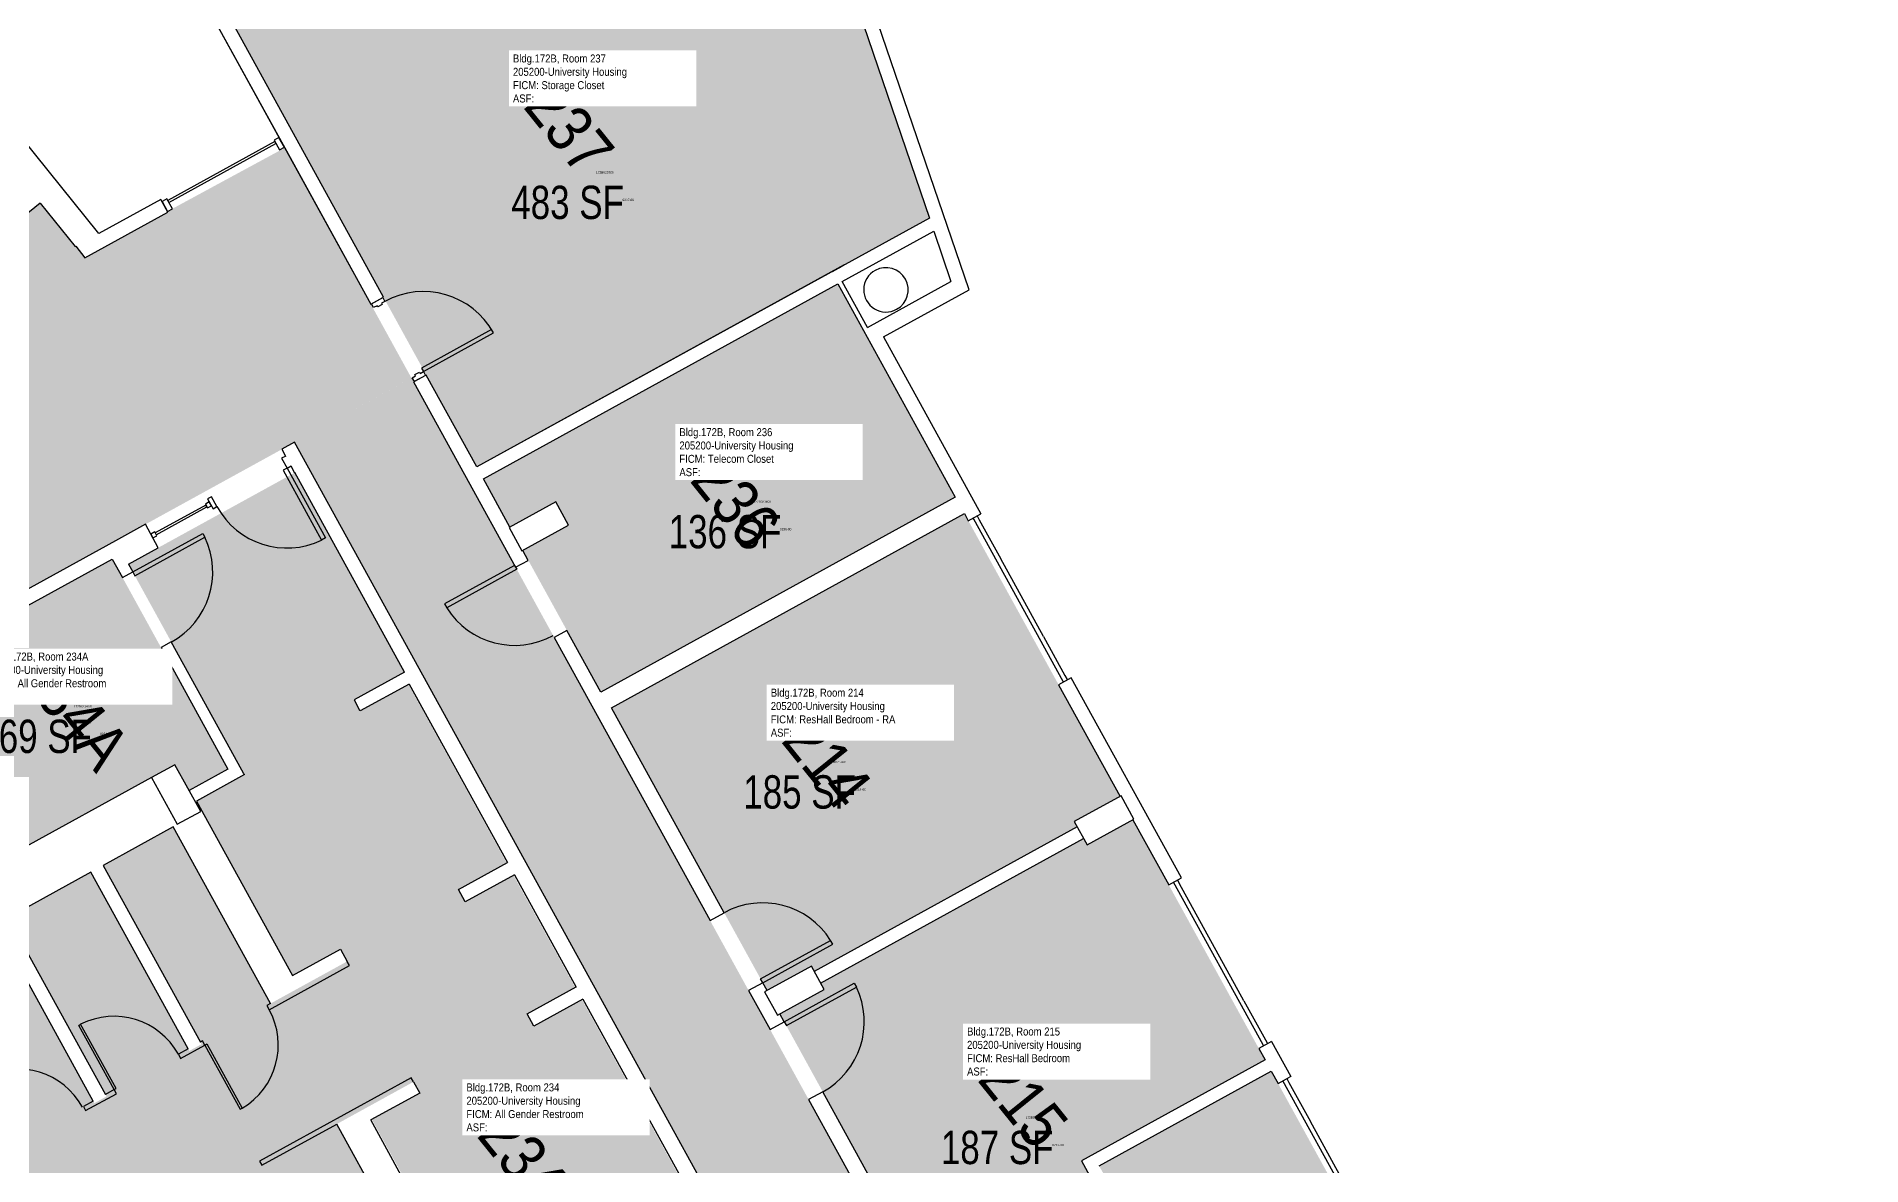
# Model space of a CAD drawing. Header units: inches. Extents: x 69233640 to 69235941, y 27660565 to 27663153.
# Drawn here: x 69234914 to 69235735, y 27661604 to 27662112 of the extents above; entities that cross this region are included whole.
import ezdxf
from ezdxf.enums import TextEntityAlignment as Align

# ---------------------------------------------------------------- set-up
doc = ezdxf.new("R2010")
doc.units = ezdxf.units.IN
doc.header["$LTSCALE"] = 100
doc.header["$MEASUREMENT"] = 0
for name, color, linetype in [('A-COLS', 5, 'CONTINUOUS'), ('A-DOOR', 2, 'CONTINUOUS'), ('A-GLAZ', 1, 'CONTINUOUS'), ('A-IDEN-RNUM', 7, 'CONTINUOUS'), ('A-IDEN-SNUM', 4, 'CONTINUOUS'), ('A-IDEN-VNUM', 4, 'CONTINUOUS'), ('A-WALL', 5, 'CONTINUOUS'), ('AREA-TEXT', 3, 'CONTINUOUS'), ('Rooms-Category-Color', 7, 'CONTINUOUS'), ('Rooms-College-Color', 7, 'CONTINUOUS'), ('Rooms-Department-Color', 7, 'CONTINUOUS'), ('Rooms-Division-Color', 7, 'CONTINUOUS'), ('Rooms-Information', 7, 'CONTINUOUS')]:
    doc.layers.add(name, color=color, linetype=linetype)
doc.styles.add('Arial', font='arial.ttf')
doc.styles.add('CP_AREA', font='arial.ttf', dxfattribs={"height": 15})
doc.styles.add('CP_ROOMSNUMBER', font='arial.ttf', dxfattribs={"height": 1})
doc.styles.add('CP_ROOMVNUMBER', font='arial.ttf', dxfattribs={"width": 0.85, "height": 0.075})

# ---------------------------------------------------------------- blocks, each defined once
blk = doc.blocks.new('08_Single-Flush - 08 Door_Single-Flush  3_-0_ x 7_-0_-3899613-LEVEL 2')
at = {"layer": 'A-DOOR'}
for p, q in [((16, 3.62), (16, 39.57)), ((18, 39.57), (16, 39.57)), ((18, 3.62), (18, 39.57)), ((18, 3.62), (16, 3.62))]:
    blk.add_line(p, q, dxfattribs=at)
at = {"layer": 'A-DOOR', "lineweight": 25}
blk.add_arc((18, 3.62), 36, 93.18474, 180, dxfattribs=at)
blk = doc.blocks.new('08_Single-Flush - 08 Door_Single-Flush  3_-0_ x 7_-0_-3899614-LEVEL 2')
at = {"layer": 'A-DOOR'}
for p, q in [((16, -3.62), (16, -39.57)), ((18, -3.62), (16, -3.62)), ((18, -3.62), (18, -39.57)), ((18, -39.57), (16, -39.57))]:
    blk.add_line(p, q, dxfattribs=at)
at = {"layer": 'A-DOOR', "lineweight": 25}
blk.add_arc((18, -3.62), 36, 180, 266.81526, dxfattribs=at)
blk = doc.blocks.new('08_Single-Flush - 08 Door_Single-Flush  3_-0_ x 7_-0_ - 45 MIN-2053442-LEVEL 2')
at = {"layer": 'A-DOOR'}
for p, q in [((16, 3.25), (16, 39.19)), ((18, 39.19), (16, 39.19)), ((18, 3.25), (18, 39.19)), ((18, 3.25), (16, 3.25))]:
    blk.add_line(p, q, dxfattribs=at)
at = {"layer": 'A-DOOR', "lineweight": 25}
blk.add_arc((18, 3.25), 36, 93.18474, 180, dxfattribs=at)
blk = doc.blocks.new('Panel Door2 - Panel Door_2_-9_ x 7_-8_-3133976-LEVEL 2')
at = {"layer": 'A-DOOR'}
for p, q in [((15.5, -1.06), (15.5, -34.05)), ((16.5, -1.06), (15.5, -1.06)), ((16.5, -1.06), (16.5, -34.05)), ((16.5, -34.05), (15.5, -34.05))]:
    blk.add_line(p, q, dxfattribs=at)
at = {"layer": 'A-DOOR', "lineweight": 25}
blk.add_arc((16.5, -1.06), 33, 180, 268.2635, dxfattribs=at)
blk = doc.blocks.new('08_Single-Flush - 08 Door_Single-Flush  3_-0_ x 7_-0_ - NO RATING-2496992-LEVEL 2')
at = {"layer": 'A-DOOR'}
for p, q in [((16, -2.62), (16, -38.57)), ((18, -2.62), (16, -2.62)), ((18, -2.62), (18, -38.57)), ((18, -38.57), (16, -38.57))]:
    blk.add_line(p, q, dxfattribs=at)
at = {"layer": 'A-DOOR', "lineweight": 25}
blk.add_arc((18, -2.62), 36, 180, 266.81526, dxfattribs=at)
blk = doc.blocks.new('Panel Door2 - Panel Door_2_-9_ x 7_-8_-3133977-LEVEL 2')
at = {"layer": 'A-DOOR'}
for p, q in [((15.5, 1.06), (15.5, 34.05)), ((16.5, 34.05), (15.5, 34.05)), ((16.5, 1.06), (16.5, 34.05)), ((16.5, 1.06), (15.5, 1.06))]:
    blk.add_line(p, q, dxfattribs=at)
at = {"layer": 'A-DOOR', "lineweight": 25}
blk.add_arc((16.5, 1.06), 33, 91.7365, 180, dxfattribs=at)
blk = doc.blocks.new('08_Single-Flush - 08 Door_Single-Flush  3_-0_ x 7_-0_-2482383-LEVEL 2')
at = {"layer": 'A-DOOR'}
for p, q in [((16, -2.5), (16, -38.44)), ((18, -2.5), (16, -2.5)), ((18, -2.5), (18, -38.44)), ((18, -38.44), (16, -38.44))]:
    blk.add_line(p, q, dxfattribs=at)
at = {"layer": 'A-DOOR', "lineweight": 25}
blk.add_arc((18, -2.5), 36, 180, 266.81526, dxfattribs=at)

msp = doc.modelspace()

# ---------------------------------------------------------------- hatches: boundary and pattern name
at = {"layer": 'Rooms-Category-Color', "true_color": 0x728ef3}
for points in [[(69234989.6, 27662161.72), (69234981.27, 27662157.14), (69234992.79, 27662136.2), (69235013.38, 27662147.53), (69235019.17, 27662137.02), (69234998.58, 27662125.69), (69235030.19, 27662068.25), (69235063.97, 27662006.85), (69235069.2, 27661997.34), (69235088.75, 27661961.8), (69235112.48, 27661918.68), (69235315.99, 27662030.66), (69235228.23, 27662288.14), (69235219.24, 27662285.08), (69235218.38, 27662287.6), (69234988.96, 27662162.81)], [(69235243, 27661683.04), (69235262.93, 27661694), (69235264.25, 27661691.59), (69235382.53, 27661756.67), (69235381.2, 27661759.08), (69235401.79, 27661770.41), (69235331.77, 27661897.67), (69235172.97, 27661810.29)], [(69235407.57, 27661759.89), (69235386.99, 27661748.57), (69235385.36, 27661751.53), (69235267.08, 27661686.45), (69235268.71, 27661683.49), (69235248.78, 27661672.52), (69235330.87, 27661523.33), (69235407.09, 27661565.27), (69235384.42, 27661606.48), (69235466.99, 27661651.91)], [(69235393.88, 27661408.81), (69235552.67, 27661496.18), (69235469.82, 27661646.76), (69235392.4, 27661604.16), (69235415.07, 27661562.96), (69235333.7, 27661518.19)]]:
    msp.add_hatch(color=171, dxfattribs=at).paths.add_polyline_path(points)
at = {"layer": 'Rooms-Category-Color', "true_color": 0xadadad}
for points in [[(69234693.71, 27661743.87), (69234726.86, 27661681.01), (69234781.13, 27661710.92), (69234746.63, 27661773.59), (69234852.24, 27661831.7), (69234855.42, 27661833.45), (69234855.47, 27661833.48), (69234947.66, 27661884.2), (69234947.66, 27661884.2), (69235027.65, 27661928.21), (69235027.66, 27661928.19), (69235028.21, 27661928.49), (69235083.06, 27661958.67), (69235060.89, 27661998.96), (69235026.06, 27662062.27), (69234973.3, 27662033.67), (69234973.48, 27662033.34), (69234936.19, 27662012.82), (69234916, 27662037.41), (69234776.25, 27661924.96), (69234773.43, 27661922.69), (69234765.9, 27661932.04), (69234765.87, 27661932.09), (69234755.18, 27661945.36), (69234708.44, 27661907.75), (69234703.37, 27661903.68), (69234655.16, 27661963.59), (69234625.16, 27661939.45), (69234661.04, 27661894.86), (69234506.77, 27661770.73), (69234470.89, 27661815.32), (69234461.55, 27661807.8), (69234447.51, 27661825.24), (69234401.57, 27661799.97), (69234493.16, 27661633.52)], [(69235274.88, 27662001.05), (69235115.43, 27661913.32), (69235127.36, 27661891.63), (69235147.95, 27661902.96), (69235153.74, 27661892.45), (69235133.15, 27661881.12), (69235168.22, 27661817.38), (69235327.67, 27661905.11)], [(69235683.3, 27660744.7), (69235735.28, 27660773.3), (69235692.05, 27660851.87), (69235616.61, 27660988.98), (69235541.16, 27661126.1), (69235476.82, 27661243.04), (69235390.42, 27661400.06), (69235325.93, 27661517.27), (69235239.39, 27661674.56), (69235164.57, 27661810.52), (69235108.26, 27661912.87), (69235083.06, 27661958.67), (69235030.51, 27661929.75), (69235085.63, 27661829.58), (69235088.19, 27661824.93), (69235088.19, 27661824.93), (69235215.57, 27661593.42), (69235215.57, 27661593.42), (69235221.75, 27661582.19), (69235254.95, 27661521.84), (69235258.36, 27661515.65), (69235258.36, 27661515.65), (69235300.42, 27661439.21), (69235336.3, 27661373.99), (69235338.38, 27661370.22), (69235338.36, 27661370.21), (69235413.18, 27661234.24), (69235488.89, 27661096.63), (69235639.63, 27660822.67), (69235642.54, 27660817.38), (69235670.48, 27660766.61), (69235670.5, 27660766.63), (69235674.78, 27660758.83), (69235682.73, 27660744.38)], [(69235028.27, 27661436.78), (69235027.78, 27661436.51), (69235027.78, 27661436.5), (69235028.22, 27661436.74), (69235053.11, 27661391.51), (69235045.88, 27661387.54), (69235020.03, 27661434.52), (69235020.08, 27661434.55), (69235001.76, 27661467.85), (69234965.84, 27661448.08), (69234985.12, 27661413.04), (69234985.07, 27661413.01), (69235009.45, 27661368.7), (69234987.89, 27661356.84), (69235017.21, 27661303.57), (69235017.21, 27661303.57), (69235058.75, 27661228.07), (69235147.56, 27661276.94), (69235115.74, 27661334.77), (69235084.25, 27661317.44), (69235095.82, 27661296.41), (69235090.35, 27661293.4), (69235069.57, 27661331.17), (69235113.76, 27661355.48), (69235135.5, 27661315.96), (69235136.47, 27661314.21), (69235154.79, 27661280.92), (69235190.27, 27661300.44), (69235170.96, 27661335.53), (69235170.96, 27661335.53), (69235148.73, 27661375.93), (69235155.96, 27661379.91), (69235180.88, 27661334.63), (69235180.93, 27661334.66), (69235200.21, 27661299.61), (69235235.69, 27661319.13), (69235216.41, 27661354.18), (69235216.36, 27661354.15), (69235191.95, 27661398.5), (69235211.94, 27661409.5), (69235211.7, 27661409.94), (69235226.32, 27661417.98), (69235232.77, 27661406.27), (69235292.52, 27661439.15), (69235252.52, 27661511.87), (69235230.2, 27661499.59), (69235226.58, 27661506.16), (69235244.47, 27661516), (69235211.2, 27661576.46), (69235210.77, 27661576.22), (69235207.39, 27661582.36), (69235189.94, 27661572.76), (69235186.93, 27661578.23), (69235208.59, 27661590.15), (69235159.73, 27661678.96), (69235138.11, 27661667.06), (69235135.1, 27661672.54), (69235156.72, 27661684.43), (69235128.93, 27661734.92), (69235107.49, 27661723.12), (69235104.72, 27661728.16), (69235104.5, 27661728.04), (69235104.48, 27661728.59), (69235125.92, 27661740.39), (69235081.69, 27661820.78), (69235060.03, 27661808.86), (69235057.2, 27661813.87), (69235057.26, 27661813.9), (69235079.96, 27661826.39), (69235030.58, 27661916.13), (69234955.74, 27661874.95), (69235007.89, 27661780.18), (69234986.37, 27661768.34), (69235029.58, 27661689.81), (69235051.15, 27661701.68), (69235054.17, 27661696.21), (69235019.64, 27661677.21), (69235018.37, 27661679.51), (69234975.89, 27661756.72), (69234944.35, 27661739.36), (69234988.61, 27661658.92), (69234983.13, 27661655.91), (69234938.87, 27661736.35), (69234901.64, 27661715.86), (69234945.9, 27661635.42), (69234940.42, 27661632.41), (69234896.16, 27661712.85), (69234858.92, 27661692.36), (69234903.19, 27661611.92), (69234897.71, 27661608.91), (69234853.45, 27661689.35), (69234816.21, 27661668.86), (69234860.47, 27661588.42), (69234860.47, 27661588.42), (69234889.28, 27661536.07), (69234889.28, 27661536.07), (69234933.63, 27661455.46), (69234970.87, 27661475.95), (69234926.51, 27661556.56), (69234931.99, 27661559.57), (69234976.34, 27661478.96), (69235013.58, 27661499.45), (69234969.23, 27661580.06), (69234974.7, 27661583.07), (69235019.05, 27661502.47), (69235093.28, 27661543.31), (69235050.71, 27661620.68), (69235049.44, 27661622.98), (69235083.99, 27661642), (69235086.77, 27661636.96), (69235065.19, 27661625.09), (69235111.56, 27661540.81), (69235112.45, 27661539.19), (69235113.85, 27661536.65), (69235135.37, 27661548.5), (69235182.56, 27661462.74), (69235175.33, 27661458.76), (69235150.44, 27661503.99), (69235150.5, 27661504.02), (69235131.21, 27661539.07), (69235095.29, 27661519.31), (69235114.57, 27661484.26), (69235114.52, 27661484.23), (69235139.41, 27661439), (69235132.18, 27661435.02), (69235106.32, 27661482.01), (69235106.38, 27661482.04), (69235088.06, 27661515.33), (69235052.14, 27661495.56), (69235071.43, 27661460.5), (69235071.38, 27661460.47), (69235096.26, 27661415.26), (69235089.03, 27661411.28), (69235064.14, 27661456.52), (69235064.19, 27661456.55), (69235044.91, 27661491.59), (69235008.99, 27661471.82)], [(69234966.29, 27661778.97), (69234976.67, 27661784.68), (69234983.05, 27661773.07), (69235000.52, 27661782.68), (69234948.49, 27661877.24), (69234858.55, 27661827.75), (69234861.62, 27661822.17), (69234904.19, 27661744.8), (69234966.15, 27661778.9), (69234966.29, 27661778.97)]]:
    msp.add_hatch(color=253, dxfattribs=at).paths.add_polyline_path(points)
at = {"layer": 'Rooms-College-Color', "true_color": 0xadadad}
for points in [[(69234989.6, 27662161.72), (69234981.27, 27662157.14), (69234992.79, 27662136.2), (69235013.38, 27662147.53), (69235019.17, 27662137.02), (69234998.58, 27662125.69), (69235030.19, 27662068.25), (69235063.97, 27662006.85), (69235069.2, 27661997.34), (69235088.75, 27661961.8), (69235112.48, 27661918.68), (69235315.99, 27662030.66), (69235228.23, 27662288.14), (69235219.24, 27662285.08), (69235218.38, 27662287.6), (69234988.96, 27662162.81)], [(69234693.71, 27661743.87), (69234726.86, 27661681.01), (69234781.13, 27661710.92), (69234746.63, 27661773.59), (69234852.24, 27661831.7), (69234855.42, 27661833.45), (69234855.47, 27661833.48), (69234947.66, 27661884.2), (69234947.66, 27661884.2), (69235027.65, 27661928.21), (69235027.66, 27661928.19), (69235028.21, 27661928.49), (69235083.06, 27661958.67), (69235060.89, 27661998.96), (69235026.06, 27662062.27), (69234973.3, 27662033.67), (69234973.48, 27662033.34), (69234936.19, 27662012.82), (69234916, 27662037.41), (69234776.25, 27661924.96), (69234773.43, 27661922.69), (69234765.9, 27661932.04), (69234765.87, 27661932.09), (69234755.18, 27661945.36), (69234708.44, 27661907.75), (69234703.37, 27661903.68), (69234655.16, 27661963.59), (69234625.16, 27661939.45), (69234661.04, 27661894.86), (69234506.77, 27661770.73), (69234470.89, 27661815.32), (69234461.55, 27661807.8), (69234447.51, 27661825.24), (69234401.57, 27661799.97), (69234493.16, 27661633.52)], [(69235274.88, 27662001.05), (69235115.43, 27661913.32), (69235127.36, 27661891.63), (69235147.95, 27661902.96), (69235153.74, 27661892.45), (69235133.15, 27661881.12), (69235168.22, 27661817.38), (69235327.67, 27661905.11)], [(69235683.3, 27660744.7), (69235735.28, 27660773.3), (69235692.05, 27660851.87), (69235616.61, 27660988.98), (69235541.16, 27661126.1), (69235476.82, 27661243.04), (69235390.42, 27661400.06), (69235325.93, 27661517.27), (69235239.39, 27661674.56), (69235164.57, 27661810.52), (69235108.26, 27661912.87), (69235083.06, 27661958.67), (69235030.51, 27661929.75), (69235085.63, 27661829.58), (69235088.19, 27661824.93), (69235088.19, 27661824.93), (69235215.57, 27661593.42), (69235215.57, 27661593.42), (69235221.75, 27661582.19), (69235254.95, 27661521.84), (69235258.36, 27661515.65), (69235258.36, 27661515.65), (69235300.42, 27661439.21), (69235336.3, 27661373.99), (69235338.38, 27661370.22), (69235338.36, 27661370.21), (69235413.18, 27661234.24), (69235488.89, 27661096.63), (69235639.63, 27660822.67), (69235642.54, 27660817.38), (69235670.48, 27660766.61), (69235670.5, 27660766.63), (69235674.78, 27660758.83), (69235682.73, 27660744.38)], [(69235028.27, 27661436.78), (69235027.78, 27661436.51), (69235027.78, 27661436.5), (69235028.22, 27661436.74), (69235053.11, 27661391.51), (69235045.88, 27661387.54), (69235020.03, 27661434.52), (69235020.08, 27661434.55), (69235001.76, 27661467.85), (69234965.84, 27661448.08), (69234985.12, 27661413.04), (69234985.07, 27661413.01), (69235009.45, 27661368.7), (69234987.89, 27661356.84), (69235017.21, 27661303.57), (69235017.21, 27661303.57), (69235058.75, 27661228.07), (69235147.56, 27661276.94), (69235115.74, 27661334.77), (69235084.25, 27661317.44), (69235095.82, 27661296.41), (69235090.35, 27661293.4), (69235069.57, 27661331.17), (69235113.76, 27661355.48), (69235135.5, 27661315.96), (69235136.47, 27661314.21), (69235154.79, 27661280.92), (69235190.27, 27661300.44), (69235170.96, 27661335.53), (69235170.96, 27661335.53), (69235148.73, 27661375.93), (69235155.96, 27661379.91), (69235180.88, 27661334.63), (69235180.93, 27661334.66), (69235200.21, 27661299.61), (69235235.69, 27661319.13), (69235216.41, 27661354.18), (69235216.36, 27661354.15), (69235191.95, 27661398.5), (69235211.94, 27661409.5), (69235211.7, 27661409.94), (69235226.32, 27661417.98), (69235232.77, 27661406.27), (69235292.52, 27661439.15), (69235252.52, 27661511.87), (69235230.2, 27661499.59), (69235226.58, 27661506.16), (69235244.47, 27661516), (69235211.2, 27661576.46), (69235210.77, 27661576.22), (69235207.39, 27661582.36), (69235189.94, 27661572.76), (69235186.93, 27661578.23), (69235208.59, 27661590.15), (69235159.73, 27661678.96), (69235138.11, 27661667.06), (69235135.1, 27661672.54), (69235156.72, 27661684.43), (69235128.93, 27661734.92), (69235107.49, 27661723.12), (69235104.72, 27661728.16), (69235104.5, 27661728.04), (69235104.48, 27661728.59), (69235125.92, 27661740.39), (69235081.69, 27661820.78), (69235060.03, 27661808.86), (69235057.2, 27661813.87), (69235057.26, 27661813.9), (69235079.96, 27661826.39), (69235030.58, 27661916.13), (69234955.74, 27661874.95), (69235007.89, 27661780.18), (69234986.37, 27661768.34), (69235029.58, 27661689.81), (69235051.15, 27661701.68), (69235054.17, 27661696.21), (69235019.64, 27661677.21), (69235018.37, 27661679.51), (69234975.89, 27661756.72), (69234944.35, 27661739.36), (69234988.61, 27661658.92), (69234983.13, 27661655.91), (69234938.87, 27661736.35), (69234901.64, 27661715.86), (69234945.9, 27661635.42), (69234940.42, 27661632.41), (69234896.16, 27661712.85), (69234858.92, 27661692.36), (69234903.19, 27661611.92), (69234897.71, 27661608.91), (69234853.45, 27661689.35), (69234816.21, 27661668.86), (69234860.47, 27661588.42), (69234860.47, 27661588.42), (69234889.28, 27661536.07), (69234889.28, 27661536.07), (69234933.63, 27661455.46), (69234970.87, 27661475.95), (69234926.51, 27661556.56), (69234931.99, 27661559.57), (69234976.34, 27661478.96), (69235013.58, 27661499.45), (69234969.23, 27661580.06), (69234974.7, 27661583.07), (69235019.05, 27661502.47), (69235093.28, 27661543.31), (69235050.71, 27661620.68), (69235049.44, 27661622.98), (69235083.99, 27661642), (69235086.77, 27661636.96), (69235065.19, 27661625.09), (69235111.56, 27661540.81), (69235112.45, 27661539.19), (69235113.85, 27661536.65), (69235135.37, 27661548.5), (69235182.56, 27661462.74), (69235175.33, 27661458.76), (69235150.44, 27661503.99), (69235150.5, 27661504.02), (69235131.21, 27661539.07), (69235095.29, 27661519.31), (69235114.57, 27661484.26), (69235114.52, 27661484.23), (69235139.41, 27661439), (69235132.18, 27661435.02), (69235106.32, 27661482.01), (69235106.38, 27661482.04), (69235088.06, 27661515.33), (69235052.14, 27661495.56), (69235071.43, 27661460.5), (69235071.38, 27661460.47), (69235096.26, 27661415.26), (69235089.03, 27661411.28), (69235064.14, 27661456.52), (69235064.19, 27661456.55), (69235044.91, 27661491.59), (69235008.99, 27661471.82)], [(69235243, 27661683.04), (69235262.93, 27661694), (69235264.25, 27661691.59), (69235382.53, 27661756.67), (69235381.2, 27661759.08), (69235401.79, 27661770.41), (69235331.77, 27661897.67), (69235172.97, 27661810.29)], [(69234966.29, 27661778.97), (69234976.67, 27661784.68), (69234983.05, 27661773.07), (69235000.52, 27661782.68), (69234948.49, 27661877.24), (69234858.55, 27661827.75), (69234861.62, 27661822.17), (69234904.19, 27661744.8), (69234966.15, 27661778.9), (69234966.29, 27661778.97)], [(69235407.57, 27661759.89), (69235386.99, 27661748.57), (69235385.36, 27661751.53), (69235267.08, 27661686.45), (69235268.71, 27661683.49), (69235248.78, 27661672.52), (69235330.87, 27661523.33), (69235407.09, 27661565.27), (69235384.42, 27661606.48), (69235466.99, 27661651.91)], [(69235393.88, 27661408.81), (69235552.67, 27661496.18), (69235469.82, 27661646.76), (69235392.4, 27661604.16), (69235415.07, 27661562.96), (69235333.7, 27661518.19)]]:
    msp.add_hatch(color=253, dxfattribs=at).paths.add_polyline_path(points)
at = {"layer": 'Rooms-Department-Color', "true_color": 0x604aed}
for points in [[(69234989.6, 27662161.72), (69234981.27, 27662157.14), (69234992.79, 27662136.2), (69235013.38, 27662147.53), (69235019.17, 27662137.02), (69234998.58, 27662125.69), (69235030.19, 27662068.25), (69235063.97, 27662006.85), (69235069.2, 27661997.34), (69235088.75, 27661961.8), (69235112.48, 27661918.68), (69235315.99, 27662030.66), (69235228.23, 27662288.14), (69235219.24, 27662285.08), (69235218.38, 27662287.6), (69234988.96, 27662162.81)], [(69235243, 27661683.04), (69235262.93, 27661694), (69235264.25, 27661691.59), (69235382.53, 27661756.67), (69235381.2, 27661759.08), (69235401.79, 27661770.41), (69235331.77, 27661897.67), (69235172.97, 27661810.29)], [(69235407.57, 27661759.89), (69235386.99, 27661748.57), (69235385.36, 27661751.53), (69235267.08, 27661686.45), (69235268.71, 27661683.49), (69235248.78, 27661672.52), (69235330.87, 27661523.33), (69235407.09, 27661565.27), (69235384.42, 27661606.48), (69235466.99, 27661651.91)], [(69235393.88, 27661408.81), (69235552.67, 27661496.18), (69235469.82, 27661646.76), (69235392.4, 27661604.16), (69235415.07, 27661562.96), (69235333.7, 27661518.19)]]:
    msp.add_hatch(color=173, dxfattribs=at).paths.add_polyline_path(points)
at = {"layer": 'Rooms-Department-Color', "true_color": 0xacacac}
for points in [[(69234693.71, 27661743.87), (69234726.86, 27661681.01), (69234781.13, 27661710.92), (69234746.63, 27661773.59), (69234852.24, 27661831.7), (69234855.42, 27661833.45), (69234855.47, 27661833.48), (69234947.66, 27661884.2), (69234947.66, 27661884.2), (69235027.65, 27661928.21), (69235027.66, 27661928.19), (69235028.21, 27661928.49), (69235083.06, 27661958.67), (69235060.89, 27661998.96), (69235026.06, 27662062.27), (69234973.3, 27662033.67), (69234973.48, 27662033.34), (69234936.19, 27662012.82), (69234916, 27662037.41), (69234776.25, 27661924.96), (69234773.43, 27661922.69), (69234765.9, 27661932.04), (69234765.87, 27661932.09), (69234755.18, 27661945.36), (69234708.44, 27661907.75), (69234703.37, 27661903.68), (69234655.16, 27661963.59), (69234625.16, 27661939.45), (69234661.04, 27661894.86), (69234506.77, 27661770.73), (69234470.89, 27661815.32), (69234461.55, 27661807.8), (69234447.51, 27661825.24), (69234401.57, 27661799.97), (69234493.16, 27661633.52)], [(69235274.88, 27662001.05), (69235115.43, 27661913.32), (69235127.36, 27661891.63), (69235147.95, 27661902.96), (69235153.74, 27661892.45), (69235133.15, 27661881.12), (69235168.22, 27661817.38), (69235327.67, 27661905.11)], [(69235683.3, 27660744.7), (69235735.28, 27660773.3), (69235692.05, 27660851.87), (69235616.61, 27660988.98), (69235541.16, 27661126.1), (69235476.82, 27661243.04), (69235390.42, 27661400.06), (69235325.93, 27661517.27), (69235239.39, 27661674.56), (69235164.57, 27661810.52), (69235108.26, 27661912.87), (69235083.06, 27661958.67), (69235030.51, 27661929.75), (69235085.63, 27661829.58), (69235088.19, 27661824.93), (69235088.19, 27661824.93), (69235215.57, 27661593.42), (69235215.57, 27661593.42), (69235221.75, 27661582.19), (69235254.95, 27661521.84), (69235258.36, 27661515.65), (69235258.36, 27661515.65), (69235300.42, 27661439.21), (69235336.3, 27661373.99), (69235338.38, 27661370.22), (69235338.36, 27661370.21), (69235413.18, 27661234.24), (69235488.89, 27661096.63), (69235639.63, 27660822.67), (69235642.54, 27660817.38), (69235670.48, 27660766.61), (69235670.5, 27660766.63), (69235674.78, 27660758.83), (69235682.73, 27660744.38)], [(69235028.27, 27661436.78), (69235027.78, 27661436.51), (69235027.78, 27661436.5), (69235028.22, 27661436.74), (69235053.11, 27661391.51), (69235045.88, 27661387.54), (69235020.03, 27661434.52), (69235020.08, 27661434.55), (69235001.76, 27661467.85), (69234965.84, 27661448.08), (69234985.12, 27661413.04), (69234985.07, 27661413.01), (69235009.45, 27661368.7), (69234987.89, 27661356.84), (69235017.21, 27661303.57), (69235017.21, 27661303.57), (69235058.75, 27661228.07), (69235147.56, 27661276.94), (69235115.74, 27661334.77), (69235084.25, 27661317.44), (69235095.82, 27661296.41), (69235090.35, 27661293.4), (69235069.57, 27661331.17), (69235113.76, 27661355.48), (69235135.5, 27661315.96), (69235136.47, 27661314.21), (69235154.79, 27661280.92), (69235190.27, 27661300.44), (69235170.96, 27661335.53), (69235170.96, 27661335.53), (69235148.73, 27661375.93), (69235155.96, 27661379.91), (69235180.88, 27661334.63), (69235180.93, 27661334.66), (69235200.21, 27661299.61), (69235235.69, 27661319.13), (69235216.41, 27661354.18), (69235216.36, 27661354.15), (69235191.95, 27661398.5), (69235211.94, 27661409.5), (69235211.7, 27661409.94), (69235226.32, 27661417.98), (69235232.77, 27661406.27), (69235292.52, 27661439.15), (69235252.52, 27661511.87), (69235230.2, 27661499.59), (69235226.58, 27661506.16), (69235244.47, 27661516), (69235211.2, 27661576.46), (69235210.77, 27661576.22), (69235207.39, 27661582.36), (69235189.94, 27661572.76), (69235186.93, 27661578.23), (69235208.59, 27661590.15), (69235159.73, 27661678.96), (69235138.11, 27661667.06), (69235135.1, 27661672.54), (69235156.72, 27661684.43), (69235128.93, 27661734.92), (69235107.49, 27661723.12), (69235104.72, 27661728.16), (69235104.5, 27661728.04), (69235104.48, 27661728.59), (69235125.92, 27661740.39), (69235081.69, 27661820.78), (69235060.03, 27661808.86), (69235057.2, 27661813.87), (69235057.26, 27661813.9), (69235079.96, 27661826.39), (69235030.58, 27661916.13), (69234955.74, 27661874.95), (69235007.89, 27661780.18), (69234986.37, 27661768.34), (69235029.58, 27661689.81), (69235051.15, 27661701.68), (69235054.17, 27661696.21), (69235019.64, 27661677.21), (69235018.37, 27661679.51), (69234975.89, 27661756.72), (69234944.35, 27661739.36), (69234988.61, 27661658.92), (69234983.13, 27661655.91), (69234938.87, 27661736.35), (69234901.64, 27661715.86), (69234945.9, 27661635.42), (69234940.42, 27661632.41), (69234896.16, 27661712.85), (69234858.92, 27661692.36), (69234903.19, 27661611.92), (69234897.71, 27661608.91), (69234853.45, 27661689.35), (69234816.21, 27661668.86), (69234860.47, 27661588.42), (69234860.47, 27661588.42), (69234889.28, 27661536.07), (69234889.28, 27661536.07), (69234933.63, 27661455.46), (69234970.87, 27661475.95), (69234926.51, 27661556.56), (69234931.99, 27661559.57), (69234976.34, 27661478.96), (69235013.58, 27661499.45), (69234969.23, 27661580.06), (69234974.7, 27661583.07), (69235019.05, 27661502.47), (69235093.28, 27661543.31), (69235050.71, 27661620.68), (69235049.44, 27661622.98), (69235083.99, 27661642), (69235086.77, 27661636.96), (69235065.19, 27661625.09), (69235111.56, 27661540.81), (69235112.45, 27661539.19), (69235113.85, 27661536.65), (69235135.37, 27661548.5), (69235182.56, 27661462.74), (69235175.33, 27661458.76), (69235150.44, 27661503.99), (69235150.5, 27661504.02), (69235131.21, 27661539.07), (69235095.29, 27661519.31), (69235114.57, 27661484.26), (69235114.52, 27661484.23), (69235139.41, 27661439), (69235132.18, 27661435.02), (69235106.32, 27661482.01), (69235106.38, 27661482.04), (69235088.06, 27661515.33), (69235052.14, 27661495.56), (69235071.43, 27661460.5), (69235071.38, 27661460.47), (69235096.26, 27661415.26), (69235089.03, 27661411.28), (69235064.14, 27661456.52), (69235064.19, 27661456.55), (69235044.91, 27661491.59), (69235008.99, 27661471.82)], [(69234966.29, 27661778.97), (69234976.67, 27661784.68), (69234983.05, 27661773.07), (69235000.52, 27661782.68), (69234948.49, 27661877.24), (69234858.55, 27661827.75), (69234861.62, 27661822.17), (69234904.19, 27661744.8), (69234966.15, 27661778.9), (69234966.29, 27661778.97)]]:
    msp.add_hatch(color=253, dxfattribs=at).paths.add_polyline_path(points)
at = {"layer": 'Rooms-Division-Color', "true_color": 0x604aed}
for points in [[(69234989.6, 27662161.72), (69234981.27, 27662157.14), (69234992.79, 27662136.2), (69235013.38, 27662147.53), (69235019.17, 27662137.02), (69234998.58, 27662125.69), (69235030.19, 27662068.25), (69235063.97, 27662006.85), (69235069.2, 27661997.34), (69235088.75, 27661961.8), (69235112.48, 27661918.68), (69235315.99, 27662030.66), (69235228.23, 27662288.14), (69235219.24, 27662285.08), (69235218.38, 27662287.6), (69234988.96, 27662162.81)], [(69235243, 27661683.04), (69235262.93, 27661694), (69235264.25, 27661691.59), (69235382.53, 27661756.67), (69235381.2, 27661759.08), (69235401.79, 27661770.41), (69235331.77, 27661897.67), (69235172.97, 27661810.29)], [(69235407.57, 27661759.89), (69235386.99, 27661748.57), (69235385.36, 27661751.53), (69235267.08, 27661686.45), (69235268.71, 27661683.49), (69235248.78, 27661672.52), (69235330.87, 27661523.33), (69235407.09, 27661565.27), (69235384.42, 27661606.48), (69235466.99, 27661651.91)], [(69235393.88, 27661408.81), (69235552.67, 27661496.18), (69235469.82, 27661646.76), (69235392.4, 27661604.16), (69235415.07, 27661562.96), (69235333.7, 27661518.19)]]:
    msp.add_hatch(color=173, dxfattribs=at).paths.add_polyline_path(points)
at = {"layer": 'Rooms-Division-Color', "true_color": 0xadadad}
for points in [[(69234693.71, 27661743.87), (69234726.86, 27661681.01), (69234781.13, 27661710.92), (69234746.63, 27661773.59), (69234852.24, 27661831.7), (69234855.42, 27661833.45), (69234855.47, 27661833.48), (69234947.66, 27661884.2), (69234947.66, 27661884.2), (69235027.65, 27661928.21), (69235027.66, 27661928.19), (69235028.21, 27661928.49), (69235083.06, 27661958.67), (69235060.89, 27661998.96), (69235026.06, 27662062.27), (69234973.3, 27662033.67), (69234973.48, 27662033.34), (69234936.19, 27662012.82), (69234916, 27662037.41), (69234776.25, 27661924.96), (69234773.43, 27661922.69), (69234765.9, 27661932.04), (69234765.87, 27661932.09), (69234755.18, 27661945.36), (69234708.44, 27661907.75), (69234703.37, 27661903.68), (69234655.16, 27661963.59), (69234625.16, 27661939.45), (69234661.04, 27661894.86), (69234506.77, 27661770.73), (69234470.89, 27661815.32), (69234461.55, 27661807.8), (69234447.51, 27661825.24), (69234401.57, 27661799.97), (69234493.16, 27661633.52)], [(69235274.88, 27662001.05), (69235115.43, 27661913.32), (69235127.36, 27661891.63), (69235147.95, 27661902.96), (69235153.74, 27661892.45), (69235133.15, 27661881.12), (69235168.22, 27661817.38), (69235327.67, 27661905.11)], [(69235683.3, 27660744.7), (69235735.28, 27660773.3), (69235692.05, 27660851.87), (69235616.61, 27660988.98), (69235541.16, 27661126.1), (69235476.82, 27661243.04), (69235390.42, 27661400.06), (69235325.93, 27661517.27), (69235239.39, 27661674.56), (69235164.57, 27661810.52), (69235108.26, 27661912.87), (69235083.06, 27661958.67), (69235030.51, 27661929.75), (69235085.63, 27661829.58), (69235088.19, 27661824.93), (69235088.19, 27661824.93), (69235215.57, 27661593.42), (69235215.57, 27661593.42), (69235221.75, 27661582.19), (69235254.95, 27661521.84), (69235258.36, 27661515.65), (69235258.36, 27661515.65), (69235300.42, 27661439.21), (69235336.3, 27661373.99), (69235338.38, 27661370.22), (69235338.36, 27661370.21), (69235413.18, 27661234.24), (69235488.89, 27661096.63), (69235639.63, 27660822.67), (69235642.54, 27660817.38), (69235670.48, 27660766.61), (69235670.5, 27660766.63), (69235674.78, 27660758.83), (69235682.73, 27660744.38)], [(69235028.27, 27661436.78), (69235027.78, 27661436.51), (69235027.78, 27661436.5), (69235028.22, 27661436.74), (69235053.11, 27661391.51), (69235045.88, 27661387.54), (69235020.03, 27661434.52), (69235020.08, 27661434.55), (69235001.76, 27661467.85), (69234965.84, 27661448.08), (69234985.12, 27661413.04), (69234985.07, 27661413.01), (69235009.45, 27661368.7), (69234987.89, 27661356.84), (69235017.21, 27661303.57), (69235017.21, 27661303.57), (69235058.75, 27661228.07), (69235147.56, 27661276.94), (69235115.74, 27661334.77), (69235084.25, 27661317.44), (69235095.82, 27661296.41), (69235090.35, 27661293.4), (69235069.57, 27661331.17), (69235113.76, 27661355.48), (69235135.5, 27661315.96), (69235136.47, 27661314.21), (69235154.79, 27661280.92), (69235190.27, 27661300.44), (69235170.96, 27661335.53), (69235170.96, 27661335.53), (69235148.73, 27661375.93), (69235155.96, 27661379.91), (69235180.88, 27661334.63), (69235180.93, 27661334.66), (69235200.21, 27661299.61), (69235235.69, 27661319.13), (69235216.41, 27661354.18), (69235216.36, 27661354.15), (69235191.95, 27661398.5), (69235211.94, 27661409.5), (69235211.7, 27661409.94), (69235226.32, 27661417.98), (69235232.77, 27661406.27), (69235292.52, 27661439.15), (69235252.52, 27661511.87), (69235230.2, 27661499.59), (69235226.58, 27661506.16), (69235244.47, 27661516), (69235211.2, 27661576.46), (69235210.77, 27661576.22), (69235207.39, 27661582.36), (69235189.94, 27661572.76), (69235186.93, 27661578.23), (69235208.59, 27661590.15), (69235159.73, 27661678.96), (69235138.11, 27661667.06), (69235135.1, 27661672.54), (69235156.72, 27661684.43), (69235128.93, 27661734.92), (69235107.49, 27661723.12), (69235104.72, 27661728.16), (69235104.5, 27661728.04), (69235104.48, 27661728.59), (69235125.92, 27661740.39), (69235081.69, 27661820.78), (69235060.03, 27661808.86), (69235057.2, 27661813.87), (69235057.26, 27661813.9), (69235079.96, 27661826.39), (69235030.58, 27661916.13), (69234955.74, 27661874.95), (69235007.89, 27661780.18), (69234986.37, 27661768.34), (69235029.58, 27661689.81), (69235051.15, 27661701.68), (69235054.17, 27661696.21), (69235019.64, 27661677.21), (69235018.37, 27661679.51), (69234975.89, 27661756.72), (69234944.35, 27661739.36), (69234988.61, 27661658.92), (69234983.13, 27661655.91), (69234938.87, 27661736.35), (69234901.64, 27661715.86), (69234945.9, 27661635.42), (69234940.42, 27661632.41), (69234896.16, 27661712.85), (69234858.92, 27661692.36), (69234903.19, 27661611.92), (69234897.71, 27661608.91), (69234853.45, 27661689.35), (69234816.21, 27661668.86), (69234860.47, 27661588.42), (69234860.47, 27661588.42), (69234889.28, 27661536.07), (69234889.28, 27661536.07), (69234933.63, 27661455.46), (69234970.87, 27661475.95), (69234926.51, 27661556.56), (69234931.99, 27661559.57), (69234976.34, 27661478.96), (69235013.58, 27661499.45), (69234969.23, 27661580.06), (69234974.7, 27661583.07), (69235019.05, 27661502.47), (69235093.28, 27661543.31), (69235050.71, 27661620.68), (69235049.44, 27661622.98), (69235083.99, 27661642), (69235086.77, 27661636.96), (69235065.19, 27661625.09), (69235111.56, 27661540.81), (69235112.45, 27661539.19), (69235113.85, 27661536.65), (69235135.37, 27661548.5), (69235182.56, 27661462.74), (69235175.33, 27661458.76), (69235150.44, 27661503.99), (69235150.5, 27661504.02), (69235131.21, 27661539.07), (69235095.29, 27661519.31), (69235114.57, 27661484.26), (69235114.52, 27661484.23), (69235139.41, 27661439), (69235132.18, 27661435.02), (69235106.32, 27661482.01), (69235106.38, 27661482.04), (69235088.06, 27661515.33), (69235052.14, 27661495.56), (69235071.43, 27661460.5), (69235071.38, 27661460.47), (69235096.26, 27661415.26), (69235089.03, 27661411.28), (69235064.14, 27661456.52), (69235064.19, 27661456.55), (69235044.91, 27661491.59), (69235008.99, 27661471.82)], [(69234966.29, 27661778.97), (69234976.67, 27661784.68), (69234983.05, 27661773.07), (69235000.52, 27661782.68), (69234948.49, 27661877.24), (69234858.55, 27661827.75), (69234861.62, 27661822.17), (69234904.19, 27661744.8), (69234966.15, 27661778.9), (69234966.29, 27661778.97)]]:
    msp.add_hatch(color=253, dxfattribs=at).paths.add_polyline_path(points)

# ---------------------------------------------------------------- linework, layer by layer
at = {"layer": 'A-COLS', "lineweight": -3}
for p, q in [((69235147.95, 27661902.96), (69235126.93, 27661891.39)), ((69235153.74, 27661892.45), (69235147.95, 27661902.96)), ((69235126.93, 27661891.39), (69235132.71, 27661880.88)), ((69235132.71, 27661880.88), (69235153.74, 27661892.45)), ((69234976.67, 27661784.68), (69234966.15, 27661778.9)), ((69234988.24, 27661763.65), (69234976.67, 27661784.68)), ((69234966.15, 27661778.9), (69234977.72, 27661757.87)), ((69235402.23, 27661770.65), (69235381.2, 27661759.08)), ((69235408.02, 27661760.14), (69235402.23, 27661770.65)), ((69234977.72, 27661757.87), (69234988.24, 27661763.65)), ((69235381.2, 27661759.08), (69235386.99, 27661748.57)), ((69235386.99, 27661748.57), (69235408.02, 27661760.14)), ((69235262.93, 27661694), (69235241.9, 27661682.43)), ((69235268.71, 27661683.49), (69235262.93, 27661694)), ((69235247.68, 27661671.92), (69235268.71, 27661683.49)), ((69235241.9, 27661682.43), (69235247.68, 27661671.92))]:
    msp.add_line(p, q, dxfattribs=at)
for start, end in [(118.82082, 298.82082), (298.82082, 118.82082)]:
    msp.add_arc((69235296.47, 27661998.37), 10, start, end, dxfattribs=at)
at = {"layer": 'A-DOOR', "lineweight": -3}
for p, q in [((69235065.07, 27661992.14), (69235070.11, 27661994.92)), ((69235070.11, 27661994.92), (69235071.07, 27661993.16)), ((69235066.03, 27661990.39), (69235065.07, 27661992.14)), ((69235067.57, 27661991.24), (69235066.03, 27661990.39)), ((69235067.87, 27661990.69), (69235067.57, 27661991.24)), ((69235069.84, 27661991.77), (69235067.87, 27661990.69)), ((69235071.07, 27661993.16), (69235069.54, 27661992.32)), ((69235069.54, 27661992.32), (69235069.84, 27661991.77)), ((69235119.12, 27661980.51), (69235087.58, 27661963.16)), ((69235088.42, 27661961.62), (69235119.97, 27661978.98)), ((69235119.97, 27661978.98), (69235119.12, 27661980.51)), ((69235087.58, 27661963.16), (69235088.42, 27661961.62)), ((69235083.39, 27661958.85), (69235084.92, 27661959.7)), ((69235084.35, 27661957.1), (69235083.39, 27661958.85)), ((69235089.39, 27661959.87), (69235084.35, 27661957.1)), ((69235084.62, 27661960.24), (69235086.59, 27661961.33)), ((69235084.92, 27661959.7), (69235084.62, 27661960.24)), ((69235086.59, 27661961.33), (69235086.89, 27661960.78)), ((69235086.89, 27661960.78), (69235088.42, 27661961.62)), ((69235088.42, 27661961.62), (69235089.39, 27661959.87))]:
    msp.add_line(p, q, dxfattribs=at)
msp.add_arc((69235088.42, 27661961.62), 36, 28.82082, 118.82082, dxfattribs=at)
at = {"layer": 'A-GLAZ', "lineweight": -3}
for p, q in [((69235021.63, 27662065.11), (69234973.45, 27662038.6)), ((69234973.93, 27662037.72), (69235022.11, 27662064.24)), ((69235023.46, 27662066.97), (69235021.27, 27662065.77)), ((69235021.27, 27662065.77), (69235023.68, 27662061.39)), ((69235022.11, 27662064.24), (69235021.63, 27662065.11)), ((69235025.87, 27662062.59), (69235023.46, 27662066.97)), ((69235023.68, 27662061.39), (69235025.87, 27662062.59)), ((69234973.45, 27662038.6), (69234973.93, 27662037.72)), ((69234990.58, 27661901.54), (69234967.8, 27661889.01)), ((69234968.28, 27661888.13), (69234991.06, 27661900.66)), ((69234991.06, 27661900.66), (69234990.58, 27661901.54)), ((69235337.47, 27661896.64), (69235338.43, 27661894.88)), ((69234967.8, 27661889.01), (69234968.28, 27661888.13)), ((69235335.97, 27661895.22), (69235335.72, 27661895.67)), ((69235376.21, 27661822.08), (69235335.97, 27661895.22)), ((69235338.43, 27661894.88), (69235348.08, 27661877.36)), ((69235367.36, 27661842.32), (69235348.08, 27661877.36)), ((69235367.36, 27661842.32), (69235377, 27661824.79)), ((69235377, 27661824.79), (69235377.96, 27661823.04)), ((69235376.33, 27661821.86), (69235376.21, 27661822.08)), ((69235427.62, 27661732.8), (69235428.58, 27661731.05)), ((69235466.11, 27661658.69), (69235425.87, 27661731.84)), ((69235457.51, 27661678.48), (69235428.58, 27661731.05)), ((69235457.51, 27661678.48), (69235467.15, 27661660.96)), ((69235466.36, 27661658.24), (69235466.11, 27661658.69)), ((69235467.15, 27661660.96), (69235468.11, 27661659.2)), ((69235515.28, 27661569.33), (69235475.04, 27661642.47)), ((69235476.79, 27661643.43), (69235477.75, 27661641.68)), ((69235477.75, 27661641.68), (69235487.4, 27661624.16)), ((69235506.68, 27661589.11), (69235487.4, 27661624.16))]:
    msp.add_line(p, q, dxfattribs=at)
at = {"layer": 'A-GLAZ', "lineweight": -3, "extrusion": (0, 0, -1)}
for p, q in [((69234973.08, 27662039.25), (69234970.89, 27662038.05)), ((69234970.89, 27662038.05), (69234973.3, 27662033.67)), ((69234975.49, 27662034.87), (69234973.08, 27662039.25)), ((69234973.3, 27662033.67), (69234975.49, 27662034.87)), ((69235272.37, 27662006.66), (69235276.75, 27662009.07)), ((69234992.09, 27661902.94), (69234990.34, 27661901.98)), ((69234990.34, 27661901.98), (69234991.3, 27661900.23)), ((69234991.3, 27661900.23), (69234993.05, 27661901.19)), ((69234993.05, 27661901.19), (69234992.09, 27661902.94)), ((69234967.56, 27661889.44), (69234965.8, 27661888.48)), ((69234965.8, 27661888.48), (69234966.77, 27661886.73)), ((69234968.52, 27661887.69), (69234967.56, 27661889.44)), ((69234966.77, 27661886.73), (69234968.52, 27661887.69))]:
    msp.add_line(p, q, dxfattribs=at)
at = {"layer": 'A-WALL', "lineweight": -3}
for p, q in [((69235333.84, 27661998.43), (69235225.13, 27662317.38)), ((69235228.23, 27662288.14), (69235315.99, 27662030.66)), ((69234963.28, 27662176.35), (69235064.74, 27661991.96)), ((69234978.6, 27662148.51), (69235022.92, 27662067.96)), ((69235070.43, 27661995.1), (69234998.58, 27662125.69)), ((69234942.45, 27662023.68), (69234880.22, 27662101.03)), ((69235022.92, 27662067.96), (69235026.05, 27662062.26)), ((69235026.06, 27662062.27), (69235064.74, 27661991.96)), ((69234916, 27662037.41), (69234773.43, 27661922.69)), ((69234916, 27662037.41), (69234931.78, 27662017.81)), ((69234970.35, 27662039.03), (69234942.45, 27662023.68)), ((69234973.48, 27662033.34), (69234970.35, 27662039.03)), ((69234936.19, 27662012.82), (69234973.48, 27662033.34)), ((69235315.99, 27662030.66), (69235112.48, 27661918.68)), ((69235276.75, 27662002.07), (69235318, 27662024.77)), ((69235318, 27662024.77), (69235325.73, 27662002.09)), ((69234931.78, 27662017.81), (69234932.05, 27662017.96)), ((69234932.05, 27662017.96), (69234936.19, 27662012.82)), ((69235277.63, 27662009.55), (69235112.48, 27661918.68)), ((69235064.74, 27661991.96), (69235070.43, 27661995.1)), ((69235115.43, 27661913.32), (69235274.88, 27662001.05)), ((69235274.88, 27662001.05), (69235327.67, 27661905.11)), ((69235288.12, 27661981.4), (69235276.75, 27662002.07)), ((69235288.12, 27661981.4), (69235325.73, 27662002.09)), ((69235295.39, 27661977.27), (69235333.84, 27661998.43)), ((69235295.39, 27661977.27), (69235339.22, 27661897.6)), ((69235089.72, 27661960.05), (69235084.02, 27661956.92)), ((69235084.02, 27661956.92), (69235129.91, 27661873.52)), ((69235112.48, 27661918.68), (69235089.72, 27661960.05)), ((69235030.49, 27661929.78), (69235024.72, 27661926.61)), ((69235088.19, 27661824.93), (69235030.49, 27661929.78)), ((69235026.49, 27661923.58), (69235024.66, 27661922.57)), ((69235024.66, 27661922.57), (69235027.07, 27661918.19)), ((69235024.72, 27661926.61), (69235026.41, 27661923.54)), ((69235027.07, 27661918.19), (69235028.9, 27661919.2)), ((69235028.82, 27661919.16), (69235030.51, 27661916.09)), ((69235030.51, 27661916.09), (69235030.58, 27661916.13)), ((69235079.96, 27661826.39), (69235030.58, 27661916.13)), ((69235127.36, 27661891.63), (69235115.43, 27661913.32)), ((69234993.12, 27661905.22), (69234991.37, 27661904.26)), ((69234995.53, 27661900.84), (69234993.12, 27661905.22)), ((69235327.67, 27661905.11), (69235168.22, 27661817.38)), ((69234991.37, 27661904.26), (69234993.78, 27661899.88)), ((69234993.78, 27661899.88), (69234995.53, 27661900.84)), ((69235172.97, 27661810.29), (69235331.77, 27661897.67)), ((69235331.77, 27661897.67), (69235333.53, 27661894.47)), ((69235333.53, 27661894.47), (69235339.22, 27661897.6)), ((69234963.39, 27661892.86), (69234949.96, 27661885.47)), ((69234969.18, 27661882.35), (69234963.39, 27661892.86)), ((69234949.96, 27661885.47), (69234855.42, 27661833.45)), ((69234955.74, 27661874.95), (69234969.18, 27661882.35)), ((69235135.61, 27661876.65), (69235133.15, 27661881.12)), ((69234858.55, 27661827.75), (69234948.49, 27661877.24)), ((69234948.49, 27661877.24), (69234953.07, 27661868.92)), ((69234955.74, 27661874.95), (69234957.67, 27661871.45)), ((69235129.91, 27661873.52), (69235135.61, 27661876.65)), ((69234953.07, 27661868.92), (69234957.67, 27661871.45)), ((69234975.03, 27661839.91), (69234970.43, 27661837.38)), ((69235005.12, 27661785.21), (69234975.03, 27661839.91)), ((69235152.96, 27661845.11), (69235147.27, 27661841.98)), ((69235147.27, 27661841.98), (69235217.36, 27661714.59)), ((69235168.22, 27661817.38), (69235152.96, 27661845.11)), ((69234970.43, 27661837.38), (69235000.52, 27661782.68)), ((69235079.96, 27661826.39), (69235057.2, 27661813.87)), ((69235195.96, 27661629.06), (69235088.19, 27661824.93)), ((69235379.84, 27661823.79), (69235374.14, 27661820.65)), ((69235429.37, 27661733.76), (69235379.84, 27661823.79)), ((69235082.08, 27661820.99), (69235060.03, 27661808.86)), ((69235082.08, 27661820.99), (69235126.31, 27661740.61)), ((69235374.14, 27661820.65), (69235401.79, 27661770.41)), ((69235057.2, 27661813.87), (69235059.73, 27661809.27)), ((69235059.73, 27661809.27), (69235059.79, 27661809.3)), ((69235060.03, 27661808.86), (69235059.79, 27661809.3)), ((69235223.71, 27661718.08), (69235172.97, 27661810.29)), ((69235000.52, 27661782.68), (69234983.11, 27661773.1)), ((69235007.65, 27661780.62), (69235005.12, 27661785.21)), ((69234966.15, 27661778.9), (69234905.07, 27661745.29)), ((69235007.95, 27661780.21), (69234986.37, 27661768.34)), ((69235007.95, 27661780.21), (69235007.71, 27661780.64)), ((69234986.37, 27661768.34), (69235029.58, 27661689.81)), ((69234975.89, 27661756.72), (69234944.35, 27661739.36)), ((69235019.64, 27661677.21), (69234975.89, 27661756.72)), ((69235407.57, 27661759.89), (69235423.68, 27661730.63)), ((69235382.53, 27661756.67), (69235264.25, 27661691.59)), ((69235267.08, 27661686.45), (69235385.36, 27661751.53)), ((69235104.26, 27661728.47), (69235126.31, 27661740.61)), ((69234938.87, 27661736.35), (69234901.64, 27661715.86)), ((69234982.62, 27661656.84), (69234938.87, 27661736.35)), ((69234944.35, 27661739.36), (69234988.1, 27661659.85)), ((69235129.32, 27661735.13), (69235107.27, 27661723)), ((69235129.32, 27661735.13), (69235157.1, 27661684.64)), ((69235423.68, 27661730.63), (69235429.37, 27661733.76)), ((69235104.7, 27661728.72), (69235104.26, 27661728.47)), ((69235107.27, 27661723), (69235104.26, 27661728.47)), ((69234901.64, 27661715.86), (69234945.39, 27661636.35)), ((69235217.36, 27661714.59), (69235223.71, 27661718.08)), ((69234939.91, 27661633.34), (69234896.16, 27661712.85)), ((69235029.58, 27661689.81), (69235051.15, 27661701.68)), ((69235051.15, 27661701.68), (69235054.17, 27661696.21)), ((69235019.05, 27661674.46), (69235055.14, 27661694.32)), ((69235055.14, 27661694.32), (69235054.12, 27661696.18)), ((69235135.1, 27661672.54), (69235157.15, 27661684.68)), ((69235241.07, 27661686.54), (69235234.72, 27661683.05)), ((69235234.72, 27661683.05), (69235244.36, 27661665.52)), ((69235243, 27661683.04), (69235241.07, 27661686.54)), ((69235019.64, 27661677.21), (69235018.03, 27661676.32)), ((69235018.03, 27661676.32), (69235019.05, 27661674.46)), ((69235160.11, 27661679.17), (69235138.11, 27661667.06)), ((69235160.11, 27661679.17), (69235208.98, 27661590.37)), ((69235138.11, 27661667.06), (69235135.1, 27661672.54)), ((69235244.36, 27661665.52), (69235250.71, 27661669.02)), ((69235250.71, 27661669.02), (69235248.78, 27661672.52)), ((69234979.21, 27661652.54), (69234990.14, 27661658.55)), ((69234989.11, 27661660.41), (69234988.1, 27661659.85)), ((69234990.14, 27661658.55), (69234989.11, 27661660.41)), ((69235469.86, 27661660.17), (69235464.17, 27661657.04)), ((69235469.86, 27661660.17), (69235478.54, 27661644.4)), ((69234982.62, 27661656.84), (69234978.19, 27661654.4)), ((69234978.19, 27661654.4), (69234979.21, 27661652.54)), ((69235466.99, 27661651.91), (69235384.42, 27661606.48)), ((69235464.17, 27661657.04), (69235466.99, 27661651.91)), ((69235082.92, 27661643.83), (69235014.74, 27661606.32)), ((69235083.94, 27661641.97), (69235082.92, 27661643.83)), ((69235083.99, 27661642), (69235086.77, 27661636.96)), ((69235392.4, 27661604.16), (69235469.82, 27661646.76)), ((69235469.82, 27661646.76), (69235472.85, 27661641.26)), ((69235472.85, 27661641.26), (69235478.02, 27661644.11)), ((69235478.54, 27661644.4), (69235478.02, 27661644.11)), ((69234936.5, 27661629.04), (69234950.3, 27661636.63)), ((69234949.27, 27661638.49), (69234945.39, 27661636.35)), ((69234950.3, 27661636.63), (69234949.27, 27661638.49)), ((69235086.77, 27661636.96), (69235064.7, 27661624.82)), ((69235268.06, 27661637.48), (69235261.71, 27661633.98)), ((69235261.71, 27661633.98), (69235368.25, 27661440.36)), ((69235330.87, 27661523.33), (69235268.06, 27661637.48)), ((69234939.91, 27661633.34), (69234935.47, 27661630.9)), ((69234935.47, 27661630.9), (69234936.5, 27661629.04)), ((69235215.57, 27661593.42), (69235195.96, 27661629.06)), ((69235015.77, 27661604.45), (69235049.44, 27661622.98)), ((69235093.28, 27661543.31), (69235049.44, 27661622.98)), ((69235113.6, 27661535.94), (69235064.7, 27661624.82)), ((69235014.74, 27661606.32), (69235015.77, 27661604.45)), ((69235384.42, 27661606.48), (69235407.09, 27661565.27))]:
    msp.add_line(p, q, dxfattribs=at)

# ---------------------------------------------------------------- block references
at = {"layer": 'A-DOOR', "lineweight": -3}
for name, p, rotation in [('08_Single-Flush - 08 Door_Single-Flush  3_-0_ x 7_-0_-2482383-LEVEL 2', (69235010.09, 27661911.71), 28.82065260362423), ('08_Single-Flush - 08 Door_Single-Flush  3_-0_ x 7_-0_ - NO RATING-2496992-LEVEL 2', (69234964.05, 27661854.41), 118.8206526036241), ('08_Single-Flush - 08 Door_Single-Flush  3_-0_ x 7_-0_ - 45 MIN-2053442-LEVEL 2', (69235140.95, 27661860.19), 118.8208220825776), ('08_Single-Flush - 08 Door_Single-Flush  3_-0_ x 7_-0_-3899613-LEVEL 2', (69235229.21, 27661700.56), 298.8208220825776), ('Panel Door2 - Panel Door_2_-9_ x 7_-8_-3133976-LEVEL 2', (69234964.24, 27661645.51), 208.8208220825771), ('08_Single-Flush - 08 Door_Single-Flush  3_-0_ x 7_-0_-3899614-LEVEL 2', (69235256.21, 27661651.5), 118.8208220825776), ('Panel Door2 - Panel Door_2_-9_ x 7_-8_-3133977-LEVEL 2', (69235004.08, 27661667.43), 208.8208220825771), ('Panel Door2 - Panel Door_2_-9_ x 7_-8_-3133976-LEVEL 2', (69234921.09, 27661621.77), 208.8208220825771)]:
    msp.add_blockref(name, p, dxfattribs=dict(at, rotation=rotation))

# ---------------------------------------------------------------- texts
at = {"layer": 'A-IDEN-RNUM', "style": 'CP_ROOMSNUMBER'}
for s, p in [('0237-00', (69235177.98, 27662038.33)), ('0236-00', (69235248.81, 27661890.17)), ('0234-A0', (69234943, 27661798.07)), ('0214-00', (69235282.34, 27661773.04)), ('0234-00', (69235132.19, 27661625.24)), ('0215-00', (69235371.22, 27661613.06))]:
    msp.add_text(s, height=1, dxfattribs=at).set_placement(p)
at = {"layer": 'A-IDEN-SNUM', "lineweight": -3, "style": 'Arial'}
for s, p in [('172B023700', (69235170.03, 27662051.2)), ('172B023600', (69235240.85, 27661903.04)), ('172B0234A0', (69234935.12, 27661810.94)), ('172B021400', (69235274.38, 27661785.92)), ('172B023400', (69235124.23, 27661638.11)), ('172B021500', (69235363.26, 27661625.94))]:
    msp.add_text(s, height=1, dxfattribs=at).set_placement(p, align=Align.MIDDLE_CENTER)
at = {"layer": 'A-IDEN-VNUM', "lineweight": -3, "style": 'CP_ROOMVNUMBER', "width": 0.85}
for s, p in [('237', (69235154.15, 27662071.08)), ('236', (69235229.02, 27661902.93)), ('234A', (69234931.24, 27661809.59)), ('214', (69235270.13, 27661785.69)), ('215', (69235358.43, 27661633.23)), ('234', (69235133.22, 27661608.08))]:
    msp.add_text(s, height=21, rotation=308.82082, dxfattribs=at).set_placement(p, align=Align.MIDDLE_CENTER)
at = {"layer": 'AREA-TEXT', "lineweight": -3, "style": 'CP_AREA', "width": 0.75}
for s, p in [('483 SF', (69235153.27, 27662037.73)), ('136 SF', (69235224.1, 27661889.56)), ('69 SF', (69234918.37, 27661797.46)), ('185 SF', (69235257.63, 27661772.44)), ('187 SF', (69235346.51, 27661612.46))]:
    msp.add_text(s, height=15, dxfattribs=at).set_placement(p, align=Align.MIDDLE_CENTER)

# ---------------------------------------------------------------- next in the draw order: texts
at = {"layer": 'Rooms-Information', "char_height": 3.6, "width": 80.64, "attachment_point": 7, "style": 'CP_ROOMVNUMBER', "bg_fill": 3, "box_fill_scale": 1.5, "bg_fill_color": 256, "bg_fill_true_color": 13158600, "bg_fill_transparency": 0}
for s, insert in [('Bldg.172B, Room 237^M^J205200-University Housing^M^JFICM: Storage Closet^M^JASF: ', (69235128.69, 27662082.63)), ('Bldg.172B, Room 236^M^J205200-University Housing^M^JFICM: Telecom Closet^M^JASF: ', (69235203.56, 27661914.48)), ('Bldg.172B, Room 234A^M^J205200-University Housing^M^JFICM: All Gender Restroom^M^JASF: ', (69234893.06, 27661813.49)), ('Bldg.172B, Room 214^M^J205200-University Housing^M^JFICM: ResHall Bedroom - RA^M^JASF: ', (69235244.67, 27661797.24)), ('Bldg.172B, Room 215^M^J205200-University Housing^M^JFICM: ResHall Bedroom^M^JASF: ', (69235332.96, 27661644.78)), ('Bldg.172B, Room 234^M^J205200-University Housing^M^JFICM: All Gender Restroom^M^JASF: ', (69235107.76, 27661619.63))]:
    msp.add_mtext(s, dxfattribs=dict(at, insert=insert))

doc.saveas('drawing.dxf')
